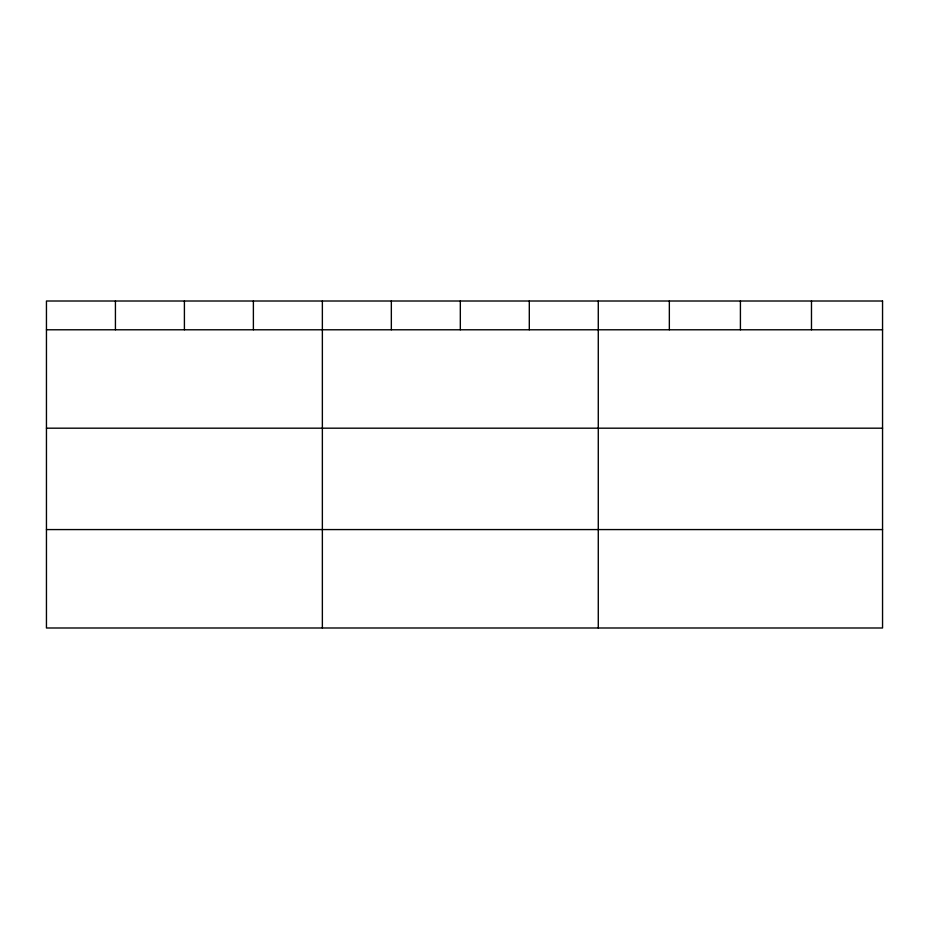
<?xml version="1.0" encoding="UTF-8"?>
<svg xmlns="http://www.w3.org/2000/svg" width="929" height="929" viewBox="0 0 929 929"><rect width="100%" height="100%" fill="white"/><g stroke="black" fill="none" stroke-linecap="round" stroke-linejoin="round"><path stroke-width="1.39" d="M46.45 329.783L882.55 329.783M46.45 428.188L882.55 428.188M46.45 529.576L882.55 529.576M811.481 301.008L811.481 329.783M740.413 301.008L740.413 329.783M669.344 301.008L669.344 329.783M598.276 301.008L598.276 627.992M529.298 301.008L529.298 329.783M460.319 301.008L460.319 329.783M391.341 301.008L391.341 329.783M322.363 301.008L322.363 627.992M253.385 301.008L253.385 329.783M184.406 301.008L184.406 329.783M115.428 301.008L115.428 329.783M882.55 301.008L46.45 301.008L46.45 627.992L882.55 627.992L882.55 301.008"/></g></svg>
